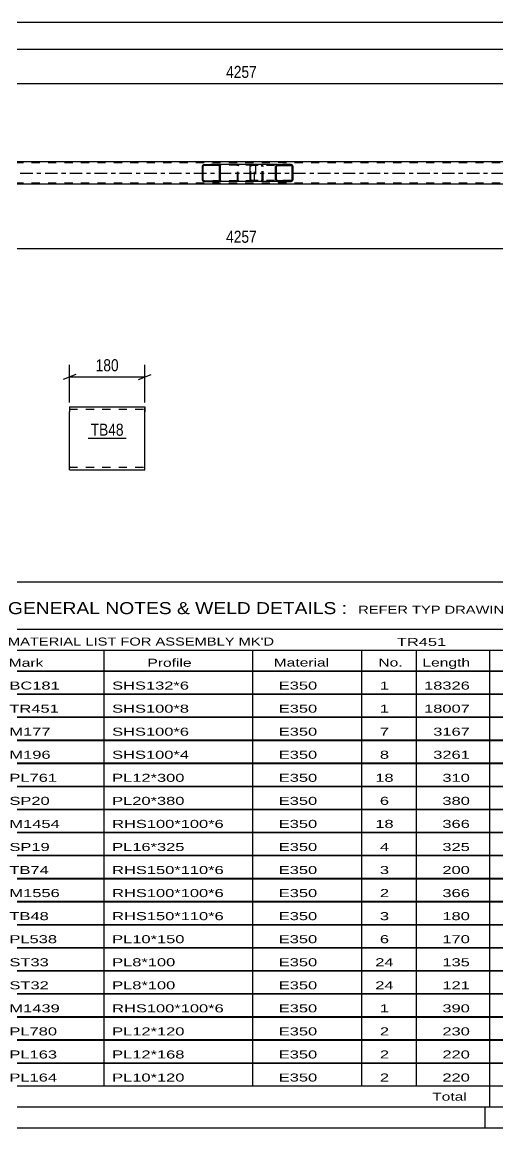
# Model space of a CAD drawing. Header units: millimetres. Extents: x 0 to 841, y 0 to 594.
# Drawn here: x 520.5 to 634, y 0 to 263.8 of the extents above; entities that cross this region are included whole.
import ezdxf

# ---------------------------------------------------------------- set-up
doc = ezdxf.new("R2010")
doc.units = ezdxf.units.MM
doc.linetypes.add('DXK_LINE_DOT2', pattern=[3.9198, 1.9599, -1.9599])
doc.linetypes.add('DXK_LINE_DOT3', pattern=[5.9187, 2.979, -0.9799, 0.9799, -0.9799])
doc.styles.add('Arial Narrow', font='ARIALN.TTF', dxfattribs={"height": 0.2})

# ---------------------------------------------------------------- blocks, each defined once
blk = doc.blocks.new('Unknown-318889158-1133')
at = {"color": 5, "linetype": 'Continuous'}
for p, q in [((5, 5), (836, 5)), ((631, 0), (631, 5)), ((0, 0), (841, 0))]:
    blk.add_line(p, q, dxfattribs=at)
blk = doc.blocks.new('Part-318889158-2668 - 2549')
at = {"linetype": 'Continuous'}
h = blk.add_hatch(dxfattribs=at)
h.set_pattern_fill('', scale=0.7, style=0, pattern_type=0)
h.set_pattern_definition([(45, (567.7883, 229.592), (-1.57154, 1.57154), [])])
h.paths.add_polyline_path([(567.81, 229.47), (567.79, 229.59), (567.71, 229.7), (567.6, 229.77), (567.47, 229.79), (563.9, 229.79), (563.77, 229.77), (563.66, 229.7), (563.58, 229.59), (563.56, 229.47), (563.56, 226.11), (563.58, 225.99), (563.66, 225.88), (563.77, 225.81), (563.9, 225.79), (567.47, 225.79), (567.6, 225.81), (567.71, 225.88), (567.79, 225.99), (567.81, 226.11)])
h.paths.add_polyline_path([(567.63, 226.05), (567.59, 226), (567.54, 225.96), (567.47, 225.95), (563.9, 225.95), (563.83, 225.96), (563.78, 226), (563.74, 226.05), (563.73, 226.11), (563.73, 229.47), (563.74, 229.53), (563.78, 229.58), (563.83, 229.62), (563.9, 229.63), (567.47, 229.63), (567.54, 229.62), (567.59, 229.58), (567.63, 229.53), (567.64, 229.47), (567.64, 226.11)])
at = {"color": 2, "linetype": 'Continuous'}
for p, q in [((563.58, 229.59), (563.56, 229.47)), ((563.73, 229.47), (563.74, 229.53)), ((563.74, 229.53), (563.78, 229.58)), ((563.9, 229.79), (563.77, 229.77)), ((563.78, 229.58), (563.83, 229.62)), ((563.83, 229.62), (563.9, 229.63)), ((563.9, 229.79), (567.47, 229.79)), ((563.9, 229.63), (567.47, 229.63)), ((575.17, 229.79), (567.47, 229.79)), ((567.6, 229.77), (567.47, 229.79)), ((567.47, 229.63), (567.54, 229.62)), ((567.54, 229.62), (567.59, 229.58)), ((567.59, 229.58), (567.63, 229.53)), ((567.63, 229.53), (567.64, 229.47)), ((567.81, 229.47), (567.79, 229.59)), ((563.56, 226.11), (563.56, 229.47)), ((563.73, 226.11), (563.73, 229.47)), ((567.64, 226.11), (567.64, 229.47)), ((567.81, 226.11), (567.81, 229.47)), ((563.56, 226.11), (563.58, 225.99)), ((563.74, 226.05), (563.73, 226.11)), ((563.78, 226), (563.74, 226.05)), ((563.77, 225.81), (563.9, 225.79)), ((563.83, 225.96), (563.78, 226)), ((563.9, 225.95), (563.83, 225.96)), ((563.9, 225.95), (567.47, 225.95)), ((563.9, 225.79), (567.47, 225.79)), ((567.54, 225.96), (567.47, 225.95)), ((567.47, 225.79), (567.6, 225.81)), ((575.17, 225.79), (567.47, 225.79)), ((567.59, 226), (567.54, 225.96)), ((567.63, 226.05), (567.59, 226)), ((567.64, 226.11), (567.63, 226.05)), ((567.79, 225.99), (567.81, 226.11))]:
    blk.add_line(p, q, dxfattribs=at)
at = {"color": 7, "linetype": 'DXK_LINE_DOT2'}
for p, q in [((567.47, 229.79), (563.9, 229.79)), ((575.82, 229.63), (563.9, 229.63)), ((571.91, 229.47), (571.93, 229.59)), ((572.09, 229.53), (572.08, 229.47)), ((572.13, 229.58), (572.09, 229.53)), ((572.12, 229.77), (572.25, 229.79)), ((572.13, 229.58), (572.14, 229.59)), ((572.14, 229.59), (572.18, 229.62)), ((572.18, 229.62), (572.25, 229.63)), ((575.82, 229.79), (575.17, 229.79)), ((575.82, 229.79), (575.95, 229.77)), ((575.89, 229.62), (575.82, 229.63)), ((575.94, 229.58), (575.89, 229.62)), ((575.98, 229.53), (575.94, 229.58)), ((575.99, 229.47), (575.98, 229.53)), ((576.14, 229.59), (576.16, 229.49)), ((571.91, 226.11), (571.91, 229.47)), ((572.08, 226.11), (572.08, 229.47)), ((575.99, 226.11), (575.99, 229.47)), ((576.16, 229.49), (576.16, 229.47)), ((576.16, 229.47), (576.16, 226.11)), ((575.82, 225.95), (563.9, 225.95)), ((567.47, 225.79), (563.9, 225.79)), ((571.93, 225.99), (571.91, 226.11)), ((572.08, 226.11), (572.09, 226.05)), ((572.09, 226.05), (572.13, 226)), ((572.25, 225.79), (572.12, 225.81)), ((572.13, 226), (572.14, 225.99)), ((572.14, 225.99), (572.18, 225.96)), ((572.18, 225.96), (572.25, 225.95)), ((575.82, 225.79), (575.17, 225.79)), ((575.82, 225.95), (575.89, 225.96)), ((575.95, 225.81), (575.82, 225.79)), ((575.89, 225.96), (575.94, 226)), ((575.94, 226), (575.98, 226.05)), ((575.98, 226.05), (575.99, 226.11)), ((576.16, 226.11), (576.14, 225.99))]:
    blk.add_line(p, q, dxfattribs=at)
at = {"color": 2, "linetype": 'Continuous'}
for centre, start, end in [((563.89, 229.46), 110.7583, 155.68), ((567.49, 229.46), 24.32, 69.2417), ((563.89, 226.12), 204.32, 249.2417), ((567.49, 226.12), 290.7583, 335.68)]:
    blk.add_arc(centre, 0.331, start, end, dxfattribs=at)
at = {"color": 7, "linetype": 'DXK_LINE_DOT2'}
for centre, start, end in [((572.23, 229.46), 110.7583, 155.68), ((575.84, 229.46), 24.32, 69.2417), ((572.23, 226.12), 204.32, 249.2417), ((575.84, 226.12), 290.7583, 335.68)]:
    blk.add_arc(centre, 0.331, start, end, dxfattribs=at)
blk = doc.blocks.new('Part-318889158-2669 - 2549')
at = {"linetype": 'Continuous'}
h = blk.add_hatch(dxfattribs=at)
h.set_pattern_fill('', scale=0.7, style=0, pattern_type=0)
h.set_pattern_definition([(45, (585.121, 229.4932), (-1.57154, 1.57154), [])])
h.paths.add_polyline_path([(585.16, 229.31), (585.12, 229.49), (585.01, 229.65), (584.85, 229.75), (584.66, 229.79), (581.47, 229.79), (581.28, 229.75), (581.12, 229.65), (581.01, 229.49), (580.97, 229.31), (580.97, 226.27), (581.01, 226.09), (581.12, 225.93), (581.28, 225.83), (581.47, 225.79), (584.66, 225.79), (584.85, 225.83), (585.01, 225.93), (585.12, 226.09), (585.16, 226.27)])
h.paths.add_polyline_path([(584.89, 226.18), (584.83, 226.1), (584.75, 226.05), (584.66, 226.03), (581.47, 226.03), (581.38, 226.05), (581.29, 226.1), (581.24, 226.18), (581.22, 226.27), (581.22, 229.31), (581.24, 229.4), (581.29, 229.48), (581.38, 229.53), (581.47, 229.55), (584.66, 229.55), (584.75, 229.53), (584.83, 229.48), (584.89, 229.4), (584.91, 229.31), (584.91, 226.27)])
at = {"color": 2, "linetype": 'Continuous'}
for p, q in [((574.92, 229.49), (574.98, 229.65)), ((574.98, 229.65), (575.07, 229.75)), ((575.07, 229.75), (575.17, 229.79)), ((581.47, 229.79), (575.17, 229.79)), ((581.47, 229.79), (581.28, 229.75)), ((581.29, 229.48), (581.38, 229.53)), ((581.38, 229.53), (581.47, 229.55)), ((581.47, 229.79), (584.66, 229.79)), ((581.47, 229.55), (584.66, 229.55)), ((584.85, 229.75), (584.66, 229.79)), ((584.66, 229.55), (584.75, 229.53)), ((584.75, 229.53), (584.83, 229.48)), ((574.92, 229.47), (574.9, 229.31)), ((574.9, 226.27), (574.9, 229.31)), ((574.92, 229.47), (574.92, 229.49)), ((581.01, 229.49), (580.97, 229.31)), ((580.97, 226.27), (580.97, 229.31)), ((581.22, 229.31), (581.24, 229.4)), ((581.22, 226.27), (581.22, 229.31)), ((581.24, 229.4), (581.29, 229.48)), ((584.83, 229.48), (584.89, 229.4)), ((584.89, 229.4), (584.91, 229.31)), ((584.91, 226.27), (584.91, 229.31)), ((585.16, 229.31), (585.12, 229.49)), ((585.16, 226.27), (585.16, 229.31)), ((574.92, 226.11), (574.9, 226.27)), ((574.92, 226.09), (574.92, 226.11)), ((574.98, 225.93), (574.92, 226.09)), ((575.07, 225.83), (574.98, 225.93)), ((575.17, 225.79), (575.07, 225.83)), ((581.47, 225.79), (575.17, 225.79)), ((580.97, 226.27), (581.01, 226.09)), ((581.24, 226.18), (581.22, 226.27)), ((581.29, 226.1), (581.24, 226.18)), ((581.28, 225.83), (581.47, 225.79)), ((581.38, 226.05), (581.29, 226.1)), ((581.47, 226.03), (581.38, 226.05)), ((581.47, 226.03), (584.66, 226.03)), ((581.47, 225.79), (584.66, 225.79)), ((584.75, 226.05), (584.66, 226.03)), ((584.66, 225.79), (584.85, 225.83)), ((584.83, 226.1), (584.75, 226.05)), ((584.89, 226.18), (584.83, 226.1)), ((584.91, 226.27), (584.89, 226.18)), ((585.12, 226.09), (585.16, 226.27))]:
    blk.add_line(p, q, dxfattribs=at)
at = {"color": 7, "linetype": 'DXK_LINE_DOT2'}
for p, q in [((575.12, 229.53), (575.08, 229.48)), ((575.17, 229.55), (575.12, 229.53)), ((584.66, 229.55), (575.17, 229.55)), ((576.16, 229.55), (576.16, 229.79)), ((577.51, 229.79), (577.7, 229.75)), ((577.6, 229.53), (577.51, 229.55)), ((577.68, 229.48), (577.6, 229.53)), ((584.66, 229.79), (581.47, 229.79)), ((574.92, 229.47), (574.92, 229.47)), ((575.05, 229.4), (575.04, 229.31)), ((575.04, 226.27), (575.04, 229.31)), ((575.08, 229.48), (575.05, 229.4)), ((577.74, 229.4), (577.68, 229.48)), ((577.76, 229.31), (577.74, 229.4)), ((577.76, 226.27), (577.76, 229.31)), ((577.97, 229.49), (578.01, 229.31)), ((578.01, 226.27), (578.01, 229.31)), ((574.92, 226.11), (574.92, 226.11)), ((575.04, 226.27), (575.05, 226.18)), ((575.05, 226.18), (575.08, 226.1)), ((575.08, 226.1), (575.12, 226.05)), ((575.12, 226.05), (575.17, 226.03)), ((584.66, 226.03), (575.17, 226.03)), ((576.16, 225.79), (576.16, 226.03)), ((577.51, 226.03), (577.6, 226.05)), ((577.7, 225.83), (577.51, 225.79)), ((577.6, 226.05), (577.68, 226.1)), ((577.68, 226.1), (577.74, 226.18)), ((577.74, 226.18), (577.76, 226.27)), ((578.01, 226.27), (577.97, 226.09)), ((584.66, 225.79), (581.47, 225.79))]:
    blk.add_line(p, q, dxfattribs=at)
for centre, start, end in [((577.52, 229.29), 23.8494, 68.8059), ((577.52, 226.28), 291.1941, 336.1506)]:
    blk.add_arc(centre, 0.492, start, end, dxfattribs=at)
at = {"color": 2, "linetype": 'Continuous'}
for centre, start, end in [((581.46, 229.29), 111.1941, 156.1506), ((584.67, 229.29), 23.8494, 68.8059), ((581.46, 226.28), 203.8494, 248.8059), ((584.67, 226.28), 291.1941, 336.1506)]:
    blk.add_arc(centre, 0.492, start, end, dxfattribs=at)
blk = doc.blocks.new('Part-318889158-2780 - 2549')
at = {"color": 2, "linetype": 'Continuous'}
for p, q in [((756.03, 230.43), (93.92, 230.43)), ((657.18, 225.15), (492.91, 225.15))]:
    blk.add_line(p, q, dxfattribs=at)
at = {"color": 7, "linetype": 'DXK_LINE_DOT2'}
for p, q in [((756.03, 230.19), (93.92, 230.19)), ((756.03, 225.39), (93.92, 225.39))]:
    blk.add_line(p, q, dxfattribs=at)
at = {"color": 7, "linetype": 'DXK_LINE_DOT3'}
blk.add_line((93.92, 227.79), (756.03, 227.79), dxfattribs=at)
blk = doc.blocks.new('Part-318889158-8129 - 8124')
at = {"color": 2, "linetype": 'Continuous'}
for p, q in [((531.81, 172.02), (531.81, 172.02)), ((531.81, 172.02), (531.81, 170.82)), ((531.81, 172.02), (549.81, 172.02)), ((549.81, 172.02), (549.81, 172.02)), ((549.81, 172.02), (549.81, 171.93)), ((549.81, 171.93), (549.81, 170.82)), ((531.81, 157.76), (531.81, 170.82)), ((549.81, 157.02), (549.81, 170.82)), ((531.81, 157.11), (531.81, 157.76)), ((531.81, 157.02), (531.81, 157.11)), ((531.81, 157.02), (531.81, 157.02)), ((531.81, 157.02), (549.81, 157.02)), ((549.81, 157.02), (549.81, 157.02))]:
    blk.add_line(p, q, dxfattribs=at)
at = {"color": 7, "linetype": 'DXK_LINE_DOT2'}
for p, q in [((531.81, 172.02), (549.81, 172.02)), ((549.81, 170.82), (549.81, 171.67)), ((531.81, 171.42), (531.81, 171.42)), ((531.81, 171.42), (549.81, 171.42)), ((531.81, 171.42), (549.81, 171.42)), ((549.81, 171.42), (549.81, 171.42)), ((531.81, 158.22), (531.81, 158.22)), ((531.81, 158.22), (531.81, 158.22)), ((531.81, 157.76), (531.81, 157.37)), ((531.81, 157.62), (531.81, 157.66)), ((531.81, 157.62), (531.81, 157.62)), ((531.81, 157.62), (549.81, 157.62)), ((531.81, 157.62), (549.81, 157.62)), ((531.81, 157.02), (549.81, 157.02)), ((531.81, 157.02), (531.81, 157.02)), ((549.81, 158.22), (549.81, 158.22)), ((549.81, 158.22), (549.81, 158.22)), ((549.81, 157.62), (549.81, 157.66)), ((549.81, 157.62), (549.81, 157.62)), ((549.81, 157.02), (549.81, 157.02))]:
    blk.add_line(p, q, dxfattribs=at)
blk = doc.blocks.new('StraightDimension-318889158-3057 - 2549')
at = {"color": 7, "linetype": 'Continuous'}
for p, q in [((487.71, 215.75), (487.71, 199.36)), ((657.98, 215.75), (657.98, 199.36)), ((489.21, 210.4), (486.21, 209.2)), ((487.71, 209.8), (657.98, 209.8)), ((656.48, 209.2), (659.48, 210.4))]:
    blk.add_line(p, q, dxfattribs=at)
at = {"color": 0}
blk.add_wipeout([(577.1, 210.55), (577.1, 214.75), (568.59, 214.75), (568.59, 210.55)], dxfattribs=at)
at = {"color": 0, "linetype": 'Continuous'}
blk.add_wipeout([(657.38, 209.1), (653.18, 209.1), (653.18, 198.76), (657.38, 198.76)], dxfattribs=at)
at = {"color": 3, "style": 'Arial Narrow'}
blk.add_text('4257', height=2.863, dxfattribs=at).set_placement((569.19, 211.15))
at = {"color": 3, "linetype": 'Continuous', "style": 'Arial Narrow'}
blk.add_text('14430', height=2.863, rotation=90.0002, dxfattribs=at).set_placement((656.78, 199.36))
blk = doc.blocks.new('StraightDimension-318889158-2934 - 2549')
at = {"color": 7, "linetype": 'Continuous'}
for p, q in [((487.71, 239.03), (487.71, 251.98)), ((657.98, 239.03), (657.98, 251.98)), ((489.21, 249.73), (486.21, 248.53)), ((487.71, 249.13), (657.98, 249.13)), ((656.48, 248.53), (659.48, 249.73))]:
    blk.add_line(p, q, dxfattribs=at)
at = {"color": 0}
blk.add_wipeout([(577.1, 249.88), (577.1, 254.08), (568.59, 254.08), (568.59, 249.88)], dxfattribs=at)
at = {"color": 3, "style": 'Arial Narrow'}
blk.add_text('4257', height=2.863, dxfattribs=at).set_placement((569.19, 250.48))
blk = doc.blocks.new('StraightDimension-318889158-2909 - 2549')
at = {"color": 7, "linetype": 'Continuous'}
blk.add_line((83.7, 263.79), (766.89, 263.79), dxfattribs=at)
blk = doc.blocks.new('StraightDimension-318889158-8620 - 2549')
at = {"color": 7, "linetype": 'Continuous'}
blk.add_line((83.7, 257.37), (766.25, 257.37), dxfattribs=at)
blk = doc.blocks.new('StraightDimension-318889158-8131 - 8124')
at = {"color": 7, "linetype": 'Continuous'}
for p, q in [((533.31, 179.75), (530.31, 178.55)), ((531.81, 173.02), (531.81, 182)), ((548.31, 178.55), (551.31, 179.75)), ((549.81, 173.02), (549.81, 182)), ((531.81, 179.15), (549.81, 179.15))]:
    blk.add_line(p, q, dxfattribs=at)
at = {"color": 0}
blk.add_wipeout([(544.15, 179.9), (544.15, 184.1), (537.47, 184.1), (537.47, 179.9)], dxfattribs=at)
at = {"color": 3, "style": 'Arial Narrow'}
blk.add_text('180', height=2.863, dxfattribs=at).set_placement((538.07, 180.5))
blk = doc.blocks.new('Unknown-318889158-22199')
at = {"color": 7, "linetype": 'Continuous'}
for p, q in [((516, 130.25), (676, 130.25)), ((516, 119), (516, 130.25)), ((676, 130.25), (676, 119)), ((516, 119), (676, 119)), ((516, 119), (516, 114)), ((676, 119), (676, 114)), ((516, 114), (676, 114)), ((516, 114), (516, 109)), ((540, 114), (540, 109)), ((575.5, 114), (575.5, 109)), ((601.5, 114), (601.5, 109)), ((614.5, 114), (614.5, 109)), ((632, 114), (632, 109)), ((654, 114), (654, 109)), ((676, 114), (676, 109)), ((516, 109), (676, 109)), ((516, 108.95), (516, 103.55)), ((516, 108.95), (676, 108.95)), ((540, 109), (540, 103.5)), ((575.5, 109), (575.5, 103.5)), ((601.5, 109), (601.5, 103.5)), ((614.5, 109), (614.5, 103.5)), ((632, 109), (632, 103.5)), ((654, 109), (654, 103.5)), ((676, 108.95), (676, 103.55)), ((516, 103.55), (676, 103.55)), ((516, 103.45), (516, 98.05)), ((516, 103.45), (676, 103.45)), ((540, 103.5), (540, 98)), ((575.5, 103.5), (575.5, 98)), ((601.5, 103.5), (601.5, 98)), ((614.5, 103.5), (614.5, 98)), ((632, 103.5), (632, 98)), ((654, 103.5), (654, 98)), ((676, 103.45), (676, 98.05)), ((516, 98.05), (676, 98.05)), ((516, 97.95), (516, 92.55)), ((516, 97.95), (676, 97.95)), ((540, 98), (540, 92.5)), ((575.5, 98), (575.5, 92.5)), ((601.5, 98), (601.5, 92.5)), ((614.5, 98), (614.5, 92.5)), ((632, 98), (632, 92.5)), ((654, 98), (654, 92.5)), ((676, 97.95), (676, 92.55)), ((516, 92.55), (676, 92.55)), ((516, 92.45), (516, 87.05)), ((516, 92.45), (676, 92.45)), ((540, 92.5), (540, 87)), ((575.5, 92.5), (575.5, 87)), ((601.5, 92.5), (601.5, 87)), ((614.5, 92.5), (614.5, 87)), ((632, 92.5), (632, 87)), ((654, 92.5), (654, 87)), ((676, 92.45), (676, 87.05)), ((516, 87.05), (676, 87.05)), ((516, 86.95), (516, 81.55)), ((516, 86.95), (676, 86.95)), ((540, 87), (540, 81.5)), ((575.5, 87), (575.5, 81.5)), ((601.5, 87), (601.5, 81.5)), ((614.5, 87), (614.5, 81.5)), ((632, 87), (632, 81.5)), ((654, 87), (654, 81.5)), ((676, 86.95), (676, 81.55)), ((516, 81.55), (676, 81.55)), ((516, 81.45), (516, 76.05)), ((516, 81.45), (676, 81.45)), ((540, 81.5), (540, 76)), ((575.5, 81.5), (575.5, 76)), ((601.5, 81.5), (601.5, 76)), ((614.5, 81.5), (614.5, 76)), ((632, 81.5), (632, 76)), ((654, 81.5), (654, 76)), ((676, 81.45), (676, 76.05)), ((516, 76.05), (676, 76.05)), ((516, 75.95), (516, 70.55)), ((516, 75.95), (676, 75.95)), ((540, 76), (540, 70.5)), ((575.5, 76), (575.5, 70.5)), ((601.5, 76), (601.5, 70.5)), ((614.5, 76), (614.5, 70.5)), ((632, 76), (632, 70.5)), ((654, 76), (654, 70.5)), ((676, 75.95), (676, 70.55)), ((516, 70.55), (676, 70.55)), ((516, 70.45), (516, 65.05)), ((516, 70.45), (676, 70.45)), ((540, 70.5), (540, 65)), ((575.5, 70.5), (575.5, 65)), ((601.5, 70.5), (601.5, 65)), ((614.5, 70.5), (614.5, 65)), ((632, 70.5), (632, 65)), ((654, 70.5), (654, 65)), ((676, 70.45), (676, 65.05)), ((516, 65.05), (676, 65.05)), ((516, 64.95), (516, 59.55)), ((516, 64.95), (676, 64.95)), ((540, 65), (540, 59.5)), ((575.5, 65), (575.5, 59.5)), ((601.5, 65), (601.5, 59.5)), ((614.5, 65), (614.5, 59.5)), ((632, 65), (632, 59.5)), ((654, 65), (654, 59.5)), ((676, 64.95), (676, 59.55)), ((516, 59.55), (676, 59.55)), ((516, 59.45), (516, 54.05)), ((516, 59.45), (676, 59.45)), ((540, 59.5), (540, 54)), ((575.5, 59.5), (575.5, 54)), ((601.5, 59.5), (601.5, 54)), ((614.5, 59.5), (614.5, 54)), ((632, 59.5), (632, 54)), ((654, 59.5), (654, 54)), ((676, 59.45), (676, 54.05)), ((516, 54.05), (676, 54.05)), ((516, 53.95), (516, 48.55)), ((516, 53.95), (676, 53.95)), ((540, 54), (540, 48.5)), ((575.5, 54), (575.5, 48.5)), ((601.5, 54), (601.5, 48.5)), ((614.5, 54), (614.5, 48.5)), ((632, 54), (632, 48.5)), ((654, 54), (654, 48.5)), ((676, 53.95), (676, 48.55)), ((516, 48.55), (676, 48.55)), ((516, 48.45), (516, 43.05)), ((516, 48.45), (676, 48.45)), ((540, 48.5), (540, 43)), ((575.5, 48.5), (575.5, 43)), ((601.5, 48.5), (601.5, 43)), ((614.5, 48.5), (614.5, 43)), ((632, 48.5), (632, 43)), ((654, 48.5), (654, 43)), ((676, 48.45), (676, 43.05)), ((516, 43.05), (676, 43.05)), ((516, 42.95), (516, 37.55)), ((516, 42.95), (676, 42.95)), ((540, 43), (540, 37.5)), ((575.5, 43), (575.5, 37.5)), ((601.5, 43), (601.5, 37.5)), ((614.5, 43), (614.5, 37.5)), ((632, 43), (632, 37.5)), ((654, 43), (654, 37.5)), ((676, 42.95), (676, 37.55)), ((516, 37.55), (676, 37.55)), ((516, 37.45), (516, 32.05)), ((516, 37.45), (676, 37.45)), ((540, 37.5), (540, 32)), ((575.5, 37.5), (575.5, 32)), ((601.5, 37.5), (601.5, 32)), ((614.5, 37.5), (614.5, 32)), ((632, 37.5), (632, 32)), ((654, 37.5), (654, 32)), ((676, 37.45), (676, 32.05)), ((516, 32.05), (676, 32.05)), ((516, 31.95), (516, 26.55)), ((516, 31.95), (676, 31.95)), ((540, 32), (540, 26.5)), ((575.5, 32), (575.5, 26.5)), ((601.5, 32), (601.5, 26.5)), ((614.5, 32), (614.5, 26.5)), ((632, 32), (632, 26.5)), ((654, 32), (654, 26.5)), ((676, 31.95), (676, 26.55)), ((516, 26.55), (676, 26.55)), ((516, 26.45), (516, 21.05)), ((516, 26.45), (676, 26.45)), ((540, 26.5), (540, 21)), ((575.5, 26.5), (575.5, 21)), ((601.5, 26.5), (601.5, 21)), ((614.5, 26.5), (614.5, 21)), ((632, 26.5), (632, 21)), ((654, 26.5), (654, 21)), ((676, 26.45), (676, 21.05)), ((516, 21.05), (676, 21.05)), ((516, 20.95), (516, 15.55)), ((516, 20.95), (676, 20.95)), ((540, 21), (540, 15.5)), ((575.5, 21), (575.5, 15.5)), ((601.5, 21), (601.5, 15.5)), ((614.5, 21), (614.5, 15.5)), ((632, 21), (632, 15.5)), ((654, 21), (654, 15.5)), ((676, 20.95), (676, 15.55)), ((516, 15.55), (676, 15.55)), ((516, 15.45), (516, 10.05)), ((516, 15.45), (676, 15.45)), ((540, 15.5), (540, 10)), ((575.5, 15.5), (575.5, 10)), ((601.5, 15.5), (601.5, 10)), ((614.5, 15.5), (614.5, 10)), ((632, 15.5), (632, 10)), ((654, 15.5), (654, 10)), ((676, 15.45), (676, 10.05)), ((516, 10.05), (676, 10.05)), ((516, 10), (676, 10)), ((516, 10), (516, 5)), ((632, 10), (632, 5)), ((654, 10), (654, 5)), ((676, 10), (676, 5)), ((516, 5), (676, 5))]:
    blk.add_line(p, q, dxfattribs=at)
at = {"color": 7, "style": 'Arial Narrow'}
for s, height, width, p in [('GENERAL NOTES & WELD DETAILS :', 2.8633, 1.4, (517.15, 122.56)), ('REFER TYP DRAWING TYP-01', 1.9089, 1.6, (600.7, 122.66)), ("MATERIAL LIST FOR ASSEMBLY MK'D", 1.9089, 1.6, (517.15, 115.06)), ('TR451', 1.909, 1.794707, (609.9, 114.97)), ('1', 1.91, 1.794707, (638.08, 115.06)), ('No. Required', 1.9089, 1.6, (647.41, 115.06)), ('Mark', 1.909, 1.7, (517.34, 110)), ('Profile', 1.909, 1.7, (550.41, 110)), ('Material', 1.909, 1.7, (580.54, 110.06)), ('No.', 1.909, 1.7, (605.5, 110.06)), ('Length', 1.909, 1.7, (616, 110.06)), ('Area', 1.909, 1.7, (638.5, 110.06)), ('Weight', 1.909, 1.7, (658, 110.06))]:
    blk.add_text(s, height=height, dxfattribs=dict(at, width=width)).set_placement(p)
at = {"color": 7, "linetype": 'Continuous', "style": 'Arial Narrow'}
for s, height, width, p in [('BC181', 1.909, 1.794707, (517.5, 104.56)), ('SHS132*6', 1.909, 1.794707, (542, 104.56)), ('E350', 1.909, 1.794707, (581.74, 104.56)), ('1', 1.91, 1.794707, (605.86, 104.56)), ('18326', 1.909, 1.794707, (616.4, 104.56)), ('9.7', 1.909, 1.794707, (642.32, 104.56)), ('435.0', 1.909, 1.794707, (658.96, 104.56)), ('TR451', 1.909, 1.794707, (517.5, 99.06)), ('SHS100*8', 1.909, 1.794707, (542, 99.06)), ('E350', 1.909, 1.794707, (581.74, 99.06)), ('1', 1.91, 1.794707, (605.86, 99.06)), ('18007', 1.909, 1.794707, (616.4, 99.06)), ('7.2', 1.909, 1.794707, (642.32, 99.06)), ('416.1', 1.909, 1.794707, (658.96, 99.06)), ('M177', 1.909, 1.794707, (517.5, 93.56)), ('SHS100*6', 1.909, 1.794707, (542, 93.56)), ('E350', 1.909, 1.794707, (581.74, 93.56)), ('7', 1.91, 1.794707, (605.86, 93.56)), ('3167', 1.909, 1.794707, (618.58, 93.56)), ('1.2', 1.909, 1.794707, (642.32, 93.56)), ('383.7', 1.909, 1.794707, (658.96, 93.56)), ('M196', 1.909, 1.794707, (517.5, 88.06)), ('SHS100*4', 1.909, 1.794707, (542, 88.06)), ('E350', 1.909, 1.794707, (581.74, 88.06)), ('8', 1.91, 1.794707, (605.86, 88.06)), ('3261', 1.909, 1.794707, (618.58, 88.06)), ('1.3', 1.909, 1.794707, (642.32, 88.06)), ('311.1', 1.909, 1.794707, (658.96, 88.06)), ('PL761', 1.909, 1.794707, (517.5, 82.56)), ('PL12*300', 1.909, 1.794707, (542, 82.56)), ('E350', 1.909, 1.794707, (581.74, 82.56)), ('18', 1.909, 1.794707, (604.76, 82.56)), ('310', 1.909, 1.794707, (620.77, 82.56)), ('0.2', 1.909, 1.794707, (642.32, 82.56)), ('157.7', 1.909, 1.794707, (658.96, 82.56)), ('SP20', 1.909, 1.794707, (517.5, 77.06)), ('PL20*380', 1.909, 1.794707, (542, 77.06)), ('E350', 1.909, 1.794707, (581.74, 77.06)), ('6', 1.91, 1.794707, (605.86, 77.06)), ('380', 1.909, 1.794707, (620.77, 77.06)), ('0.3', 1.909, 1.794707, (642.32, 77.06)), ('136.0', 1.909, 1.794707, (658.96, 77.06)), ('M1454', 1.909, 1.794707, (517.5, 71.56)), ('RHS100*100*6', 1.9089, 1.794707, (542, 71.56)), ('E350', 1.909, 1.794707, (581.74, 71.56)), ('18', 1.909, 1.794707, (604.76, 71.56)), ('366', 1.909, 1.794707, (620.77, 71.56)), ('0.1', 1.909, 1.794707, (642.32, 71.56)), ('116.7', 1.909, 1.794707, (658.96, 71.56)), ('SP19', 1.909, 1.794707, (517.5, 66.06)), ('PL16*325', 1.909, 1.794707, (542, 66.06)), ('E350', 1.909, 1.794707, (581.74, 66.06)), ('4', 1.91, 1.794707, (605.86, 66.06)), ('325', 1.909, 1.794707, (620.77, 66.06)), ('0.2', 1.909, 1.794707, (642.32, 66.06)), ('53.1', 1.909, 1.794707, (661.14, 66.06)), ('TB74', 1.909, 1.794707, (517.5, 60.56)), ('RHS150*110*6', 1.9089, 1.794707, (542, 60.56)), ('E350', 1.909, 1.794707, (581.74, 60.56)), ('3', 1.91, 1.794707, (605.86, 60.56)), ('200', 1.909, 1.794707, (620.77, 60.56)), ('0.1', 1.909, 1.794707, (642.32, 60.56)), ('14.0', 1.909, 1.794707, (661.14, 60.56)), ('M1556', 1.909, 1.794707, (517.5, 55.06)), ('RHS100*100*6', 1.9089, 1.794707, (542, 55.06)), ('E350', 1.909, 1.794707, (581.74, 55.06)), ('2', 1.91, 1.794707, (605.86, 55.06)), ('366', 1.909, 1.794707, (620.77, 55.06)), ('0.1', 1.909, 1.794707, (642.32, 55.06)), ('13.0', 1.909, 1.794707, (661.14, 55.06)), ('TB48', 1.909, 1.794707, (517.5, 49.56)), ('RHS150*110*6', 1.9089, 1.794707, (542, 49.56)), ('E350', 1.909, 1.794707, (581.74, 49.56)), ('3', 1.91, 1.794707, (605.86, 49.56)), ('180', 1.909, 1.794707, (620.77, 49.56)), ('0.1', 1.909, 1.794707, (642.32, 49.56)), ('12.6', 1.909, 1.794707, (661.14, 49.56)), ('PL538', 1.909, 1.794707, (517.5, 44.06)), ('PL10*150', 1.909, 1.794707, (542, 44.06)), ('E350', 1.909, 1.794707, (581.74, 44.06)), ('6', 1.91, 1.794707, (605.86, 44.06)), ('170', 1.909, 1.794707, (620.77, 44.06)), ('0.1', 1.909, 1.794707, (642.32, 44.06)), ('12.0', 1.909, 1.794707, (661.14, 44.06)), ('ST33', 1.909, 1.794707, (517.5, 38.56)), ('PL8*100', 1.909, 1.794707, (542, 38.56)), ('E350', 1.909, 1.794707, (581.74, 38.56)), ('24', 1.909, 1.794707, (604.76, 38.56)), ('135', 1.909, 1.794707, (620.77, 38.56)), ('0.0', 1.909, 1.794707, (642.32, 38.56)), ('10.0', 1.909, 1.794707, (661.14, 38.56)), ('ST32', 1.909, 1.794707, (517.5, 33.06)), ('PL8*100', 1.909, 1.794707, (542, 33.06)), ('E350', 1.909, 1.794707, (581.74, 33.06)), ('24', 1.909, 1.794707, (604.76, 33.06)), ('121', 1.909, 1.794707, (620.77, 33.06)), ('0.0', 1.909, 1.794707, (642.32, 33.06)), ('8.9', 1.909, 1.794707, (663.33, 33.06)), ('M1439', 1.909, 1.794707, (517.5, 27.56)), ('RHS100*100*6', 1.9089, 1.794707, (542, 27.56)), ('E350', 1.909, 1.794707, (581.74, 27.56)), ('1', 1.91, 1.794707, (605.86, 27.56)), ('390', 1.909, 1.794707, (620.77, 27.56)), ('0.2', 1.909, 1.794707, (642.32, 27.56)), ('6.9', 1.909, 1.794707, (663.33, 27.56)), ('PL780', 1.909, 1.794707, (517.5, 22.06)), ('PL12*120', 1.909, 1.794707, (542, 22.06)), ('E350', 1.909, 1.794707, (581.74, 22.06)), ('2', 1.91, 1.794707, (605.86, 22.06)), ('230', 1.909, 1.794707, (620.77, 22.06)), ('0.1', 1.909, 1.794707, (642.32, 22.06)), ('5.2', 1.909, 1.794707, (663.33, 22.06)), ('PL163', 1.909, 1.794707, (517.5, 16.56)), ('PL12*168', 1.909, 1.794707, (542, 16.56)), ('E350', 1.909, 1.794707, (581.74, 16.56)), ('2', 1.91, 1.794707, (605.86, 16.56)), ('220', 1.909, 1.794707, (620.77, 16.56)), ('0.1', 1.909, 1.794707, (642.32, 16.56)), ('5.1', 1.909, 1.794707, (663.33, 16.56)), ('PL164', 1.909, 1.794707, (517.5, 11.06)), ('PL10*120', 1.909, 1.794707, (542, 11.06)), ('E350', 1.909, 1.794707, (581.74, 11.06)), ('2', 1.91, 1.794707, (605.86, 11.06)), ('220', 1.909, 1.794707, (620.77, 11.06)), ('0.1', 1.909, 1.794707, (642.32, 11.06)), ('4.1', 1.909, 1.794707, (663.33, 11.06)), ('Total', 1.909, 1.7, (618.33, 6.5)), ('47.6', 1.909, 1.794707, (639.64, 6.5)), ('2101.4', 1.909, 1.794707, (656.77, 6.5))]:
    blk.add_text(s, height=height, dxfattribs=dict(at, width=width)).set_placement(p)
blk = doc.blocks.new('Mark-318889158-8127 - 8124')
at = {"color": 0}
blk.add_wipeout([(544.74, 165.12), (544.74, 168.12), (536.88, 168.12), (536.88, 165.12)], dxfattribs=at)
blk.add_wipeout([(544.74, 165.12), (544.74, 168.12), (536.88, 168.12), (536.88, 165.12)], dxfattribs=at)
at = {"color": 30, "linetype": 'Continuous'}
blk.add_line((536.28, 164.52), (545.34, 164.52), dxfattribs=at)
at = {"color": 3, "style": 'Arial Narrow'}
blk.add_text('TB48', height=2.863, dxfattribs=at).set_placement((536.88, 165.12))

msp = doc.modelspace()

# ---------------------------------------------------------------- block references
for name in ['Unknown-318889158-1133', 'Part-318889158-2780 - 2549', 'Part-318889158-2668 - 2549', 'Part-318889158-2669 - 2549', 'Part-318889158-8129 - 8124', 'Unknown-318889158-22199']:
    msp.add_blockref(name, (0, 0))

# ---------------------------------------------------------------- next in the draw order: block references
for name in ['StraightDimension-318889158-2934 - 2549', 'StraightDimension-318889158-3057 - 2549', 'StraightDimension-318889158-8131 - 8124', 'Mark-318889158-8127 - 8124']:
    msp.add_blockref(name, (0, 0))

# ---------------------------------------------------------------- next in the draw order: block references
msp.add_blockref('StraightDimension-318889158-2909 - 2549', (0, 0))

# ---------------------------------------------------------------- next in the draw order: block references
msp.add_blockref('StraightDimension-318889158-8620 - 2549', (0, 0))

doc.saveas('drawing.dxf')
